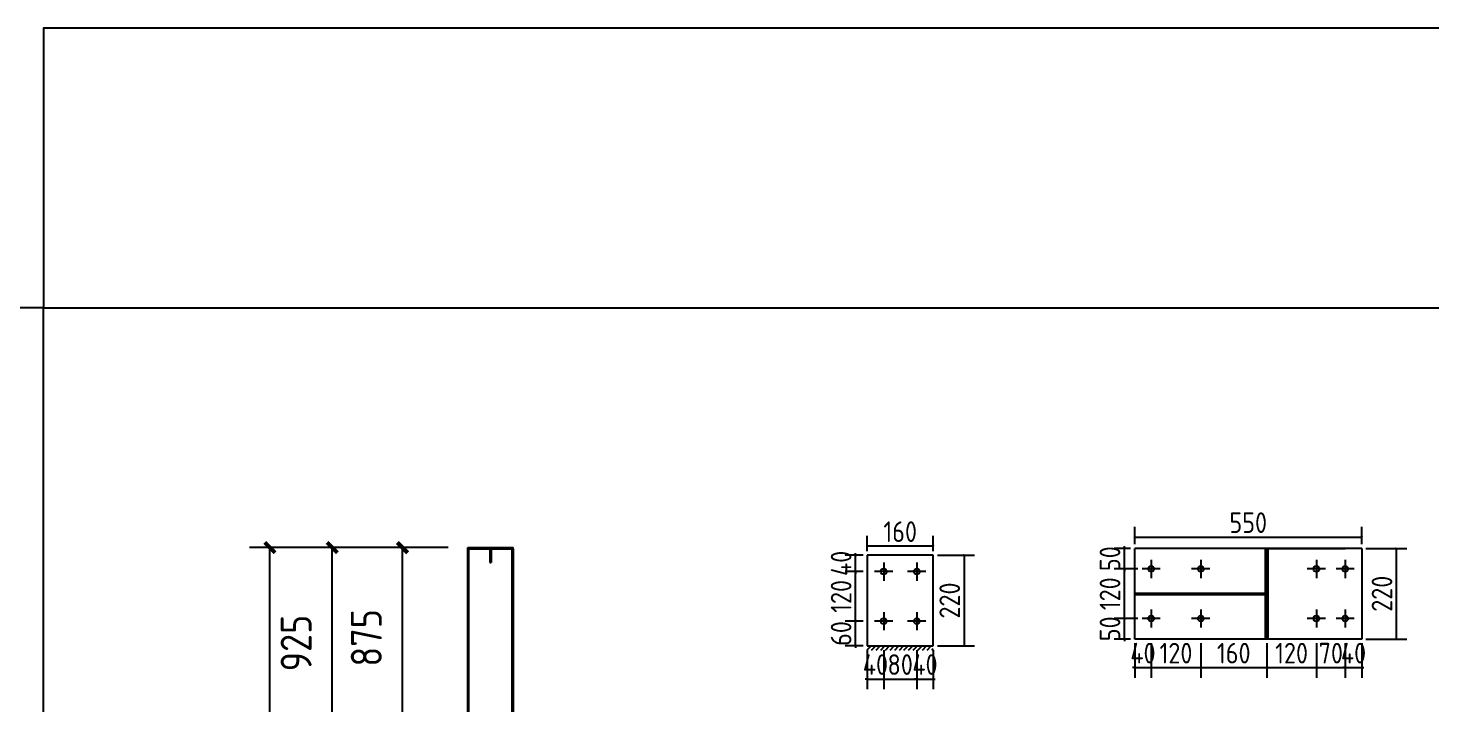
# Model space of a CAD drawing. Extents: x 533809 to 747315, y -17138 to 180511.
# Drawn here: x 640314 to 647110, y 169942 to 173220 of the extents above; entities that cross this region are included whole.
import ezdxf

# ---------------------------------------------------------------- set-up
doc = ezdxf.new("R2010")
doc.units = 0
doc.header["$LTSCALE"] = 1000
doc.header["$MEASUREMENT"] = 0
doc.layers.add('AXIS', color=3, linetype='Continuous')
doc.styles.get("Standard").update_dxf_attribs({"font": 'gbenor.shx', "bigfont": 'gbcbig.shx'})
doc.dimstyles.get("Standard").update_dxf_attribs({"dimscale": 100, "dimtxt": 3.5, "dimasz": 1, "dimexe": 2.5, "dimexo": 3, "dimgap": 1.5, "dimtad": 1, "dimdec": 0, "dimzin": 0, "dimdsep": 46, "dimtxsty": 'Standard', "dimblk": 'ARCHTICK', "dimcen": 0.09, "dimadec": 0, "dimazin": 0, "dimtfac": 1, "dimtdec": 0, "dimtix": 1, "dimtmove": 2, "dimatfit": 3, "dimfxl": 1, "dimtolj": 1, "dimtzin": 0, "dimarcsym": 0})

# ---------------------------------------------------------------- blocks, each defined once
blk = doc.blocks.new('_ArchTick')
at = {"color": 0, "linetype": 'ByBlock', "const_width": 0.4}
blk.add_lwpolyline([(-0.5, -0.5), (0.5, 0.5)], dxfattribs=at)
blk = doc.blocks.new('*D67')
at = {"layer": 'AXIS', "color": 3, "lineweight": -2}
for p, q in [((642343.6, 170700.4), (641687.4, 170700.4)), ((641787.4, 169775.4), (641787.4, 170700.4)), ((642343.6, 169775.4), (641687.4, 169775.4))]:
    blk.add_line(p, q, dxfattribs=at)
at = {"layer": 'Defpoints', "color": 0}
for p in [(641787.4, 170700.4), (642443.6, 170700.4), (642443.6, 169775.4)]:
    blk.add_point(p, dxfattribs=at)
at = {"layer": 'AXIS', "color": 3, "lineweight": -2, "xscale": 50, "yscale": 50, "zscale": 50}
for p, rotation in [((641787.4, 170700.4), 90), ((641787.4, 169775.4), 270)]:
    blk.add_blockref('_ArchTick', p, dxfattribs=dict(at, rotation=rotation))
at = {"layer": 'AXIS', "color": 0, "insert": (641612.4, 170237.9), "char_height": 150, "attachment_point": 5, "rotation": 90}
blk.add_mtext('\\A1;925', dxfattribs=at)
blk = doc.blocks.new('*D68')
at = {"layer": 'AXIS', "color": 3, "lineweight": -2}
for p, q in [((642343.6, 170700.4), (641385.7, 170700.4)), ((641485.7, 166775.4), (641485.7, 170700.4)), ((642543.6, 166775.4), (641385.7, 166775.4))]:
    blk.add_line(p, q, dxfattribs=at)
at = {"layer": 'Defpoints', "color": 0}
for p in [(641485.7, 170700.4), (642443.6, 170700.4), (642643.6, 166775.4)]:
    blk.add_point(p, dxfattribs=at)
at = {"layer": 'AXIS', "color": 3, "lineweight": -2, "xscale": 50, "yscale": 50, "zscale": 50}
for p, rotation in [((641485.7, 170700.4), 90), ((641485.7, 166775.4), 270)]:
    blk.add_blockref('_ArchTick', p, dxfattribs=dict(at, rotation=rotation))
at = {"layer": 'AXIS', "color": 0, "insert": (641310.7, 168737.9), "char_height": 150, "attachment_point": 5, "rotation": 90}
blk.add_mtext('\\A1;3925', dxfattribs=at)
blk = doc.blocks.new('*D179')
at = {"color": 3, "lineweight": -2}
for p, q in [((644378.8, 170204.1), (644378.8, 170013.5)), ((644458.8, 170204.1), (644458.8, 170013.5)), ((644378.8, 170063.5), (644368.8, 170063.5)), ((644378.8, 170063.5), (644458.8, 170063.5)), ((644458.8, 170063.5), (644468.8, 170063.5))]:
    blk.add_line(p, q, dxfattribs=at)
at = {"layer": 'Defpoints', "color": 0}
for p in [(644378.8, 170224.1), (644458.8, 170224.1), (644458.8, 170063.5)]:
    blk.add_point(p, dxfattribs=at)
at = {"color": 3, "lineweight": -2, "xscale": 10, "yscale": 10, "zscale": 10}
blk.add_blockref('_ArchTick', (644378.8, 170063.5), dxfattribs=at)
at = {"color": 3, "lineweight": -2, "xscale": 10, "yscale": 10, "zscale": 10, "rotation": 180}
blk.add_blockref('_ArchTick', (644458.8, 170063.5), dxfattribs=at)
at = {"color": 0, "insert": (644418.8, 170133.5), "char_height": 100, "attachment_point": 5}
blk.add_mtext('\\A1;40', dxfattribs=at)
blk = doc.blocks.new('*D174')
at = {"color": 3, "lineweight": -2}
for p, q in [((644458.8, 170204.1), (644458.8, 170013.5)), ((644618.8, 170204.1), (644618.8, 170013.5)), ((644458.8, 170063.5), (644618.8, 170063.5))]:
    blk.add_line(p, q, dxfattribs=at)
at = {"layer": 'Defpoints', "color": 0}
for p in [(644458.8, 170224.1), (644618.8, 170224.1), (644618.8, 170063.5)]:
    blk.add_point(p, dxfattribs=at)
at = {"color": 3, "lineweight": -2, "xscale": 10, "yscale": 10, "zscale": 10, "rotation": 180}
blk.add_blockref('_ArchTick', (644458.8, 170063.5), dxfattribs=at)
at = {"color": 3, "lineweight": -2, "xscale": 10, "yscale": 10, "zscale": 10}
blk.add_blockref('_ArchTick', (644618.8, 170063.5), dxfattribs=at)
at = {"color": 0, "insert": (644538.8, 170133.5), "char_height": 100, "attachment_point": 5}
blk.add_mtext('\\A1;80', dxfattribs=at)
blk = doc.blocks.new('*D175')
at = {"color": 3, "lineweight": -2}
for p, q in [((644618.8, 170204.1), (644618.8, 170013.5)), ((644698.8, 170204.1), (644698.8, 170013.5)), ((644618.8, 170063.5), (644608.8, 170063.5)), ((644618.8, 170063.5), (644698.8, 170063.5)), ((644698.8, 170063.5), (644708.8, 170063.5))]:
    blk.add_line(p, q, dxfattribs=at)
at = {"layer": 'Defpoints', "color": 0}
for p in [(644618.8, 170224.1), (644698.8, 170224.1), (644698.8, 170063.5)]:
    blk.add_point(p, dxfattribs=at)
at = {"color": 3, "lineweight": -2, "xscale": 10, "yscale": 10, "zscale": 10}
blk.add_blockref('_ArchTick', (644618.8, 170063.5), dxfattribs=at)
at = {"color": 3, "lineweight": -2, "xscale": 10, "yscale": 10, "zscale": 10, "rotation": 180}
blk.add_blockref('_ArchTick', (644698.8, 170063.5), dxfattribs=at)
at = {"color": 0, "insert": (644658.8, 170133.5), "char_height": 100, "attachment_point": 5}
blk.add_mtext('\\A1;40', dxfattribs=at)
blk = doc.blocks.new('*D176')
at = {"color": 3, "lineweight": -2}
for p, q in [((644358.8, 170344.1), (644272.6, 170344.1)), ((644322.6, 170344.1), (644322.6, 170354.1)), ((644322.6, 170224.1), (644322.6, 170344.1)), ((644358.8, 170224.1), (644272.6, 170224.1)), ((644322.6, 170224.1), (644322.6, 170214.1))]:
    blk.add_line(p, q, dxfattribs=at)
at = {"layer": 'Defpoints', "color": 0}
for p in [(644322.6, 170344.1), (644378.8, 170344.1), (644378.8, 170224.1)]:
    blk.add_point(p, dxfattribs=at)
at = {"color": 3, "lineweight": -2, "xscale": 10, "yscale": 10, "zscale": 10}
for p, rotation in [((644322.6, 170344.1), 270), ((644322.6, 170224.1), 90)]:
    blk.add_blockref('_ArchTick', p, dxfattribs=dict(at, rotation=rotation))
at = {"color": 0, "insert": (644252.6, 170284.1), "char_height": 100, "attachment_point": 5, "rotation": 90}
blk.add_mtext('\\A1;60', dxfattribs=at)
blk = doc.blocks.new('*D177')
at = {"color": 3, "lineweight": -2}
for p, q in [((644358.8, 170584.1), (644272.6, 170584.1)), ((644322.6, 170344.1), (644322.6, 170584.1)), ((644358.8, 170344.1), (644272.6, 170344.1))]:
    blk.add_line(p, q, dxfattribs=at)
at = {"layer": 'Defpoints', "color": 0}
for p in [(644322.6, 170584.1), (644378.8, 170584.1), (644378.8, 170344.1)]:
    blk.add_point(p, dxfattribs=at)
at = {"color": 3, "lineweight": -2, "xscale": 10, "yscale": 10, "zscale": 10}
for p, rotation in [((644322.6, 170584.1), 90), ((644322.6, 170344.1), 270)]:
    blk.add_blockref('_ArchTick', p, dxfattribs=dict(at, rotation=rotation))
at = {"color": 0, "insert": (644252.6, 170464.1), "char_height": 100, "attachment_point": 5, "rotation": 90}
blk.add_mtext('\\A1;120', dxfattribs=at)
blk = doc.blocks.new('*D180')
at = {"color": 3, "lineweight": -2}
for p, q in [((644358.8, 170664.1), (644272.6, 170664.1)), ((644322.6, 170664.1), (644322.6, 170674.1)), ((644322.6, 170584.1), (644322.6, 170664.1)), ((644358.8, 170584.1), (644272.6, 170584.1)), ((644322.6, 170584.1), (644322.6, 170574.1))]:
    blk.add_line(p, q, dxfattribs=at)
at = {"layer": 'Defpoints', "color": 0}
for p in [(644322.6, 170664.1), (644378.8, 170664.1), (644378.8, 170584.1)]:
    blk.add_point(p, dxfattribs=at)
at = {"color": 3, "lineweight": -2, "xscale": 10, "yscale": 10, "zscale": 10}
for p, rotation in [((644322.6, 170664.1), 270), ((644322.6, 170584.1), 90)]:
    blk.add_blockref('_ArchTick', p, dxfattribs=dict(at, rotation=rotation))
at = {"color": 0, "insert": (644252.6, 170624.1), "char_height": 100, "attachment_point": 5, "rotation": 90}
blk.add_mtext('\\A1;40', dxfattribs=at)
blk = doc.blocks.new('*D181')
at = {"color": 3, "lineweight": -2}
for p, q in [((644378.8, 170684.1), (644378.8, 170757.7)), ((644698.8, 170684.1), (644698.8, 170757.7)), ((644698.8, 170707.7), (644378.8, 170707.7))]:
    blk.add_line(p, q, dxfattribs=at)
at = {"layer": 'Defpoints', "color": 0}
for p in [(644378.8, 170707.7), (644378.8, 170664.1), (644698.8, 170664.1)]:
    blk.add_point(p, dxfattribs=at)
at = {"color": 3, "lineweight": -2, "xscale": 10, "yscale": 10, "zscale": 10, "rotation": 180}
blk.add_blockref('_ArchTick', (644378.8, 170707.7), dxfattribs=at)
at = {"color": 3, "lineweight": -2, "xscale": 10, "yscale": 10, "zscale": 10}
blk.add_blockref('_ArchTick', (644698.8, 170707.7), dxfattribs=at)
at = {"color": 0, "insert": (644538.8, 170777.7), "char_height": 100, "attachment_point": 5}
blk.add_mtext('\\A1;160', dxfattribs=at)
blk = doc.blocks.new('*D178')
at = {"color": 3, "lineweight": -2}
for p, q in [((644718.8, 170664.1), (644898.8, 170664.1)), ((644848.8, 170664.1), (644848.8, 170224.1)), ((644718.8, 170224.1), (644898.8, 170224.1))]:
    blk.add_line(p, q, dxfattribs=at)
at = {"layer": 'Defpoints', "color": 0}
for p in [(644698.8, 170664.1), (644698.8, 170224.1), (644848.8, 170224.1)]:
    blk.add_point(p, dxfattribs=at)
at = {"color": 3, "lineweight": -2, "xscale": 10, "yscale": 10, "zscale": 10}
for p, rotation in [((644848.8, 170664.1), 90), ((644848.8, 170224.1), 270)]:
    blk.add_blockref('_ArchTick', p, dxfattribs=dict(at, rotation=rotation))
at = {"color": 0, "insert": (644778.8, 170444.1), "char_height": 100, "attachment_point": 5, "rotation": 90}
blk.add_mtext('\\A1;220', dxfattribs=at)
blk = doc.blocks.new('*D320')
at = {"color": 3, "lineweight": -2}
for p, q in [((645690.8, 170356.9), (645575.2, 170356.9)), ((645625.2, 170356.9), (645625.2, 170366.9)), ((645625.2, 170256.9), (645625.2, 170356.9)), ((645654.8, 170256.9), (645575.2, 170256.9)), ((645625.2, 170256.9), (645625.2, 170246.9))]:
    blk.add_line(p, q, dxfattribs=at)
at = {"layer": 'Defpoints', "color": 0}
for p in [(645625.2, 170356.9), (645710.8, 170356.9), (645674.8, 170256.9)]:
    blk.add_point(p, dxfattribs=at)
at = {"color": 3, "lineweight": -2, "xscale": 10, "yscale": 10, "zscale": 10}
for p, rotation in [((645625.2, 170356.9), 270), ((645625.2, 170256.9), 90)]:
    blk.add_blockref('_ArchTick', p, dxfattribs=dict(at, rotation=rotation))
at = {"color": 0, "insert": (645555.2, 170306.9), "char_height": 100, "attachment_point": 5, "rotation": 90}
blk.add_mtext('\\A1;50', dxfattribs=at)
blk = doc.blocks.new('*D321')
at = {"color": 3, "lineweight": -2}
for p, q in [((645690.8, 170596.9), (645575.2, 170596.9)), ((645625.2, 170356.9), (645625.2, 170596.9)), ((645690.8, 170356.9), (645575.2, 170356.9))]:
    blk.add_line(p, q, dxfattribs=at)
at = {"layer": 'Defpoints', "color": 0}
for p in [(645625.2, 170596.9), (645710.8, 170596.9), (645710.8, 170356.9)]:
    blk.add_point(p, dxfattribs=at)
at = {"color": 3, "lineweight": -2, "xscale": 10, "yscale": 10, "zscale": 10}
for p, rotation in [((645625.2, 170596.9), 90), ((645625.2, 170356.9), 270)]:
    blk.add_blockref('_ArchTick', p, dxfattribs=dict(at, rotation=rotation))
at = {"color": 0, "insert": (645555.2, 170476.9), "char_height": 100, "attachment_point": 5, "rotation": 90}
blk.add_mtext('\\A1;120', dxfattribs=at)
blk = doc.blocks.new('*D322')
at = {"color": 3, "lineweight": -2}
for p, q in [((645654.8, 170696.9), (645575.2, 170696.9)), ((645625.2, 170696.9), (645625.2, 170706.9)), ((645625.2, 170596.9), (645625.2, 170696.9)), ((645690.8, 170596.9), (645575.2, 170596.9)), ((645625.2, 170596.9), (645625.2, 170586.9))]:
    blk.add_line(p, q, dxfattribs=at)
at = {"layer": 'Defpoints', "color": 0}
for p in [(645625.2, 170696.9), (645674.8, 170696.9), (645710.8, 170596.9)]:
    blk.add_point(p, dxfattribs=at)
at = {"color": 3, "lineweight": -2, "xscale": 10, "yscale": 10, "zscale": 10}
for p, rotation in [((645625.2, 170696.9), 270), ((645625.2, 170596.9), 90)]:
    blk.add_blockref('_ArchTick', p, dxfattribs=dict(at, rotation=rotation))
at = {"color": 0, "insert": (645555.2, 170646.9), "char_height": 100, "attachment_point": 5, "rotation": 90}
blk.add_mtext('\\A1;50', dxfattribs=at)
blk = doc.blocks.new('*D313')
at = {"color": 3, "lineweight": -2}
for p, q in [((645674.8, 170236.9), (645674.8, 170068.9)), ((645754.8, 170236.9), (645754.8, 170068.9)), ((645674.8, 170118.9), (645664.8, 170118.9)), ((645674.8, 170118.9), (645754.8, 170118.9)), ((645754.8, 170118.9), (645764.8, 170118.9))]:
    blk.add_line(p, q, dxfattribs=at)
at = {"layer": 'Defpoints', "color": 0}
for p in [(645674.8, 170256.9), (645754.8, 170256.9), (645754.8, 170118.9)]:
    blk.add_point(p, dxfattribs=at)
at = {"color": 3, "lineweight": -2, "xscale": 10, "yscale": 10, "zscale": 10}
blk.add_blockref('_ArchTick', (645674.8, 170118.9), dxfattribs=at)
at = {"color": 3, "lineweight": -2, "xscale": 10, "yscale": 10, "zscale": 10, "rotation": 180}
blk.add_blockref('_ArchTick', (645754.8, 170118.9), dxfattribs=at)
at = {"color": 0, "insert": (645714.8, 170188.9), "char_height": 100, "attachment_point": 5}
blk.add_mtext('\\A1;40', dxfattribs=at)
blk = doc.blocks.new('*D314')
at = {"color": 3, "lineweight": -2}
for p, q in [((645754.8, 170236.9), (645754.8, 170068.9)), ((645994.8, 170236.9), (645994.8, 170068.9)), ((645754.8, 170118.9), (645994.8, 170118.9))]:
    blk.add_line(p, q, dxfattribs=at)
at = {"layer": 'Defpoints', "color": 0}
for p in [(645754.8, 170256.9), (645994.8, 170256.9), (645994.8, 170118.9)]:
    blk.add_point(p, dxfattribs=at)
at = {"color": 3, "lineweight": -2, "xscale": 10, "yscale": 10, "zscale": 10, "rotation": 180}
blk.add_blockref('_ArchTick', (645754.8, 170118.9), dxfattribs=at)
at = {"color": 3, "lineweight": -2, "xscale": 10, "yscale": 10, "zscale": 10}
blk.add_blockref('_ArchTick', (645994.8, 170118.9), dxfattribs=at)
at = {"color": 0, "insert": (645874.8, 170188.9), "char_height": 100, "attachment_point": 5}
blk.add_mtext('\\A1;120', dxfattribs=at)
blk = doc.blocks.new('*D315')
at = {"color": 3, "lineweight": -2}
for p, q in [((645994.8, 170236.9), (645994.8, 170068.9)), ((646314.8, 170236.9), (646314.8, 170068.9)), ((645994.8, 170118.9), (646314.8, 170118.9))]:
    blk.add_line(p, q, dxfattribs=at)
at = {"layer": 'Defpoints', "color": 0}
for p in [(645994.8, 170256.9), (646314.8, 170256.9), (646314.8, 170118.9)]:
    blk.add_point(p, dxfattribs=at)
at = {"color": 3, "lineweight": -2, "xscale": 10, "yscale": 10, "zscale": 10, "rotation": 180}
blk.add_blockref('_ArchTick', (645994.8, 170118.9), dxfattribs=at)
at = {"color": 3, "lineweight": -2, "xscale": 10, "yscale": 10, "zscale": 10}
blk.add_blockref('_ArchTick', (646314.8, 170118.9), dxfattribs=at)
at = {"color": 0, "insert": (646154.8, 170188.9), "char_height": 100, "attachment_point": 5}
blk.add_mtext('\\A1;160', dxfattribs=at)
blk = doc.blocks.new('*D316')
at = {"color": 3, "lineweight": -2}
for p, q in [((646554.8, 170236.9), (646554.8, 170068.9)), ((646694.8, 170236.9), (646694.8, 170068.9)), ((646554.8, 170118.9), (646694.8, 170118.9))]:
    blk.add_line(p, q, dxfattribs=at)
at = {"layer": 'Defpoints', "color": 0}
for p in [(646554.8, 170256.9), (646694.8, 170256.9), (646694.8, 170118.9)]:
    blk.add_point(p, dxfattribs=at)
at = {"color": 3, "lineweight": -2, "xscale": 10, "yscale": 10, "zscale": 10, "rotation": 180}
blk.add_blockref('_ArchTick', (646554.8, 170118.9), dxfattribs=at)
at = {"color": 3, "lineweight": -2, "xscale": 10, "yscale": 10, "zscale": 10}
blk.add_blockref('_ArchTick', (646694.8, 170118.9), dxfattribs=at)
at = {"color": 0, "insert": (646624.8, 170188.9), "char_height": 100, "attachment_point": 5}
blk.add_mtext('\\A1;70', dxfattribs=at)
blk = doc.blocks.new('*D317')
at = {"color": 3, "lineweight": -2}
for p, q in [((646694.8, 170236.9), (646694.8, 170068.9)), ((646774.8, 170236.9), (646774.8, 170068.9)), ((646694.8, 170118.9), (646684.8, 170118.9)), ((646694.8, 170118.9), (646774.8, 170118.9)), ((646774.8, 170118.9), (646784.8, 170118.9))]:
    blk.add_line(p, q, dxfattribs=at)
at = {"layer": 'Defpoints', "color": 0}
for p in [(646694.8, 170256.9), (646774.8, 170256.9), (646774.8, 170118.9)]:
    blk.add_point(p, dxfattribs=at)
at = {"color": 3, "lineweight": -2, "xscale": 10, "yscale": 10, "zscale": 10}
blk.add_blockref('_ArchTick', (646694.8, 170118.9), dxfattribs=at)
at = {"color": 3, "lineweight": -2, "xscale": 10, "yscale": 10, "zscale": 10, "rotation": 180}
blk.add_blockref('_ArchTick', (646774.8, 170118.9), dxfattribs=at)
at = {"color": 0, "insert": (646734.8, 170188.9), "char_height": 100, "attachment_point": 5}
blk.add_mtext('\\A1;40', dxfattribs=at)
blk = doc.blocks.new('*D318')
at = {"color": 3, "lineweight": -2}
for p, q in [((645674.8, 170716.9), (645674.8, 170801.5)), ((646774.8, 170716.9), (646774.8, 170801.5)), ((645674.8, 170751.5), (646774.8, 170751.5))]:
    blk.add_line(p, q, dxfattribs=at)
at = {"layer": 'Defpoints', "color": 0}
for p in [(646774.8, 170751.5), (645674.8, 170696.9), (646774.8, 170696.9)]:
    blk.add_point(p, dxfattribs=at)
at = {"color": 3, "lineweight": -2, "xscale": 10, "yscale": 10, "zscale": 10, "rotation": 180}
blk.add_blockref('_ArchTick', (645674.8, 170751.5), dxfattribs=at)
at = {"color": 3, "lineweight": -2, "xscale": 10, "yscale": 10, "zscale": 10}
blk.add_blockref('_ArchTick', (646774.8, 170751.5), dxfattribs=at)
at = {"color": 0, "insert": (646224.8, 170821.5), "char_height": 100, "attachment_point": 5}
blk.add_mtext('\\A1;550', dxfattribs=at)
blk = doc.blocks.new('*D319')
at = {"color": 3, "lineweight": -2}
for p, q in [((646794.8, 170696.9), (646992.8, 170696.9)), ((646942.8, 170256.9), (646942.8, 170696.9)), ((646794.8, 170256.9), (646992.8, 170256.9))]:
    blk.add_line(p, q, dxfattribs=at)
at = {"layer": 'Defpoints', "color": 0}
for p in [(646774.8, 170696.9), (646942.8, 170696.9), (646774.8, 170256.9)]:
    blk.add_point(p, dxfattribs=at)
at = {"color": 3, "lineweight": -2, "xscale": 10, "yscale": 10, "zscale": 10}
for p, rotation in [((646942.8, 170696.9), 90), ((646942.8, 170256.9), 270)]:
    blk.add_blockref('_ArchTick', p, dxfattribs=dict(at, rotation=rotation))
at = {"color": 0, "insert": (646872.8, 170476.9), "char_height": 100, "attachment_point": 5, "rotation": 90}
blk.add_mtext('\\A1;220', dxfattribs=at)
blk = doc.blocks.new('*D312')
at = {"color": 3, "lineweight": -2}
for p, q in [((646314.8, 170236.9), (646314.8, 170068.9)), ((646554.8, 170236.9), (646554.8, 170068.9)), ((646314.8, 170118.9), (646554.8, 170118.9))]:
    blk.add_line(p, q, dxfattribs=at)
at = {"layer": 'Defpoints', "color": 0}
for p in [(646314.8, 170256.9), (646554.8, 170256.9), (646554.8, 170118.9)]:
    blk.add_point(p, dxfattribs=at)
at = {"color": 3, "lineweight": -2, "xscale": 10, "yscale": 10, "zscale": 10, "rotation": 180}
blk.add_blockref('_ArchTick', (646314.8, 170118.9), dxfattribs=at)
at = {"color": 3, "lineweight": -2, "xscale": 10, "yscale": 10, "zscale": 10}
blk.add_blockref('_ArchTick', (646554.8, 170118.9), dxfattribs=at)
at = {"color": 0, "insert": (646434.8, 170188.9), "char_height": 100, "attachment_point": 5}
blk.add_mtext('\\A1;120', dxfattribs=at)
blk = doc.blocks.new('*D2325')
at = {"layer": 'AXIS', "color": 3, "lineweight": -2}
for p, q in [((642349.6, 170700.4), (642027.5, 170700.4)), ((642127.5, 169825.4), (642127.5, 170700.4)), ((642349.6, 169825.4), (642027.5, 169825.4))]:
    blk.add_line(p, q, dxfattribs=at)
at = {"layer": 'Defpoints', "color": 0}
for p in [(642127.5, 170700.4), (642449.6, 170700.4), (642449.6, 169825.4)]:
    blk.add_point(p, dxfattribs=at)
at = {"layer": 'AXIS', "color": 3, "lineweight": -2, "xscale": 50, "yscale": 50, "zscale": 50}
for p, rotation in [((642127.5, 170700.4), 90), ((642127.5, 169825.4), 270)]:
    blk.add_blockref('_ArchTick', p, dxfattribs=dict(at, rotation=rotation))
at = {"layer": 'AXIS', "color": 0, "insert": (641952.5, 170262.9), "char_height": 150, "attachment_point": 5, "rotation": 90}
blk.add_mtext('\\A1;875', dxfattribs=at)

msp = doc.modelspace()

# ---------------------------------------------------------------- hatches: boundary and pattern name
h = msp.add_hatch()
h.set_pattern_fill('ANSI31', color=256, scale=10, style=0)
h.set_pattern_definition([(45, (161794.045, -25078.541), (-11.22532015, 11.22532015), [])])
h.paths.add_polyline_path([(644698.8, 170224.1), (644688.5, 170224.1), (644698.8, 170210.7)], flags=17)
h.paths.add_polyline_path([(644688.5, 170224.1), (644378.8, 170224.1), (644378.8, 170204.1), (644698.8, 170204.1), (644698.8, 170210.7)])

# ---------------------------------------------------------------- linework, layer by layer
at = {"color": 2}
for p, q in [((642443.6, 170700.4), (642663.6, 170700.4)), ((642443.6, 170694.4), (642443.6, 170700.4)), ((642443.6, 170694.4), (642663.6, 170694.4)), ((642550.6, 170694.4), (642550.6, 170628.1)), ((642556.6, 170694.4), (642556.6, 170628.1)), ((642663.6, 170694.4), (642663.6, 170700.4)), ((642550.6, 170628.1), (642556.6, 170628.1)), ((645674.8, 170479.9), (646308.8, 170479.9)), ((645674.8, 170473.9), (646308.8, 170473.9))]:
    msp.add_line(p, q, dxfattribs=at)
at = {"color": 4}
for p, q in [((642443.6, 169595.4), (642443.6, 170694.4)), ((642449.6, 169595.4), (642449.6, 170694.4)), ((642657.6, 170694.4), (642657.6, 169595.4)), ((642663.6, 170694.4), (642663.6, 169595.4)), ((646308.8, 170256.9), (646308.8, 170696.9)), ((646320.8, 170256.9), (646320.8, 170696.9))]:
    msp.add_line(p, q, dxfattribs=at)
for p, q in [((644378.8, 170664.1), (644378.8, 170224.1)), ((644698.8, 170664.1), (644378.8, 170664.1)), ((644698.8, 170224.1), (644698.8, 170664.1)), ((646774.8, 170696.9), (645674.8, 170696.9)), ((645674.8, 170256.9), (645674.8, 170696.9)), ((646320.8, 170696.9), (646694.8, 170696.9)), ((646774.8, 170696.9), (646774.8, 170256.9)), ((644458.8, 170628.1), (644458.8, 170540.1)), ((644618.8, 170628.1), (644618.8, 170540.1)), ((645798.8, 170596.9), (645710.8, 170596.9)), ((645754.8, 170640.9), (645754.8, 170552.9)), ((646038.8, 170596.9), (645950.8, 170596.9)), ((645994.9, 170640.9), (645994.9, 170552.9)), ((646598.8, 170596.9), (646510.8, 170596.9)), ((646554.8, 170640.9), (646554.8, 170552.9)), ((646738.8, 170596.9), (646650.8, 170596.9)), ((646694.8, 170640.9), (646694.8, 170552.9)), ((644502.8, 170584.1), (644414.8, 170584.1)), ((644662.8, 170584.1), (644574.8, 170584.1)), ((644458.8, 170388.1), (644458.8, 170300.1)), ((644618.8, 170388.1), (644618.8, 170300.1)), ((645754.9, 170400.9), (645754.9, 170312.9)), ((645994.9, 170400.9), (645994.9, 170312.9)), ((646554.8, 170400.9), (646554.8, 170312.9)), ((646694.8, 170400.9), (646694.8, 170312.9)), ((644502.8, 170344.1), (644414.8, 170344.1)), ((644662.8, 170344.1), (644574.8, 170344.1)), ((645798.8, 170356.9), (645710.8, 170356.9)), ((646038.8, 170356.9), (645950.8, 170356.9)), ((646598.8, 170356.9), (646510.8, 170356.9)), ((646738.8, 170356.9), (646650.8, 170356.9)), ((646774.8, 170256.9), (645674.8, 170256.9)), ((644378.8, 170224.1), (644698.8, 170224.1))]:
    msp.add_line(p, q)
at = {"color": 1}
msp.add_line((646314.8, 170256.9), (646314.8, 170696.9), dxfattribs=at)
msp.add_lwpolyline([(652269.1, 173219.7), (640389.1, 173219.7), (640389.1, 171862.3), (652266.2, 171862.3)])
for points in [[(595839.1, 140362.3), (640389.1, 140362.3), (640389.1, 171862.3), (595839.1, 171862.3)], [(640389.1, 171862.3), (652269.1, 171862.3), (652269.1, 163462.3), (640389.1, 163462.3)]]:
    msp.add_lwpolyline(points, close=True)
for centre in [(644458.8, 170584.1), (644618.8, 170584.1), (645754.8, 170596.9), (645994.8, 170596.9), (646554.8, 170596.9), (646694.8, 170596.9), (644458.8, 170344.1), (644618.8, 170344.1), (645754.8, 170356.9), (645994.8, 170356.9), (646554.8, 170356.9), (646694.8, 170356.9)]:
    msp.add_circle(centre, 14)

# ---------------------------------------------------------------- dimensions: what is measured, and where the dimension line sits
for p1, p2, distance, picture, middle in [((645674.8, 170696.9), (646774.8, 170696.9), 54.6, '*D318', (646224.8, 170821.5)), ((644698.8, 170664.1), (644378.8, 170664.1), -43.6, '*D181', (644538.8, 170777.7)), ((644698.8, 170664.1), (644698.8, 170224.1), 150, '*D178', (644778.8, 170444.1)), ((646774.8, 170256.9), (646774.8, 170696.9), -168, '*D319', (646872.8, 170476.9))]:
    dim = msp.add_aligned_dim(p1=p1, p2=p2, distance=distance, dimstyle='Standard', override={"dimtxt": 1, "dimasz": 0.1, "dimexe": 0.5, "dimexo": 0.2, "dimgap": 0.2, "dimlfac": 0.5, "dimclrd": 3, "dimclre": 3})
    dim.commit()
    dim.dimension.update_dxf_attribs({"geometry": picture, "text_midpoint": middle})
for base, p1, p2, picture, middle in [((645625.2, 170696.9), (645710.8, 170596.9), (645674.8, 170696.9), '*D322', (645555.2, 170646.9)), ((644322.6, 170664.1), (644378.8, 170584.1), (644378.8, 170664.1), '*D180', (644252.6, 170624.1)), ((644322.6, 170584.1), (644378.8, 170344.1), (644378.8, 170584.1), '*D177', (644252.6, 170464.1)), ((645625.2, 170596.9), (645710.8, 170356.9), (645710.8, 170596.9), '*D321', (645555.2, 170476.9)), ((645625.2, 170356.9), (645674.8, 170256.9), (645710.8, 170356.9), '*D320', (645555.2, 170306.9)), ((644322.6, 170344.1), (644378.8, 170224.1), (644378.8, 170344.1), '*D176', (644252.6, 170284.1))]:
    dim = msp.add_linear_dim(base=base, p1=p1, p2=p2, angle=90, dimstyle='Standard', override={"dimtxt": 1, "dimasz": 0.1, "dimexe": 0.5, "dimexo": 0.2, "dimgap": 0.2, "dimlfac": 0.5, "dimclrd": 3, "dimclre": 3})
    dim.commit()
    dim.dimension.update_dxf_attribs({"geometry": picture, "text_midpoint": middle})
for base, p1, p2, picture, middle in [((645754.8, 170118.9), (645674.8, 170256.9), (645754.8, 170256.9), '*D313', (645714.8, 170188.9)), ((645994.8, 170118.9), (645754.8, 170256.9), (645994.8, 170256.9), '*D314', (645874.8, 170188.9)), ((646314.8, 170118.9), (645994.8, 170256.9), (646314.8, 170256.9), '*D315', (646154.8, 170188.9)), ((646554.8, 170118.9), (646314.8, 170256.9), (646554.8, 170256.9), '*D312', (646434.8, 170188.9)), ((646694.8, 170118.9), (646554.8, 170256.9), (646694.8, 170256.9), '*D316', (646624.8, 170188.9)), ((646774.8, 170118.9), (646694.8, 170256.9), (646774.8, 170256.9), '*D317', (646734.8, 170188.9)), ((644458.8, 170063.5), (644378.8, 170224.1), (644458.8, 170224.1), '*D179', (644418.8, 170133.5)), ((644618.8, 170063.5), (644458.8, 170224.1), (644618.8, 170224.1), '*D174', (644538.8, 170133.5)), ((644698.8, 170063.5), (644618.8, 170224.1), (644698.8, 170224.1), '*D175', (644658.8, 170133.5))]:
    dim = msp.add_linear_dim(base=base, p1=p1, p2=p2, dimstyle='Standard', override={"dimtxt": 1, "dimasz": 0.1, "dimexe": 0.5, "dimexo": 0.2, "dimgap": 0.2, "dimlfac": 0.5, "dimclrd": 3, "dimclre": 3})
    dim.commit()
    dim.dimension.update_dxf_attribs({"geometry": picture, "text_midpoint": middle})
at = {"layer": 'AXIS', "color": 0}
for base, p1, p2, picture, middle in [((641485.7, 170700.4), (642643.6, 166775.4), (642443.6, 170700.4), '*D68', (641310.7, 168737.9)), ((641787.4, 170700.4), (642443.6, 169775.4), (642443.6, 170700.4), '*D67', (641612.4, 170237.9)), ((642127.5, 170700.4), (642449.6, 169825.4), (642449.6, 170700.4), '*D2325', (641952.5, 170262.9))]:
    dim = msp.add_linear_dim(base=base, p1=p1, p2=p2, angle=90, dimstyle='Standard', override={"dimtxt": 1.5, "dimasz": 0.5, "dimexe": 1, "dimexo": 1, "dimgap": 1, "dimclrd": 3, "dimclre": 3}, dxfattribs=at)
    dim.commit()
    dim.dimension.update_dxf_attribs({"geometry": picture, "text_midpoint": middle})

doc.saveas('drawing.dxf')
